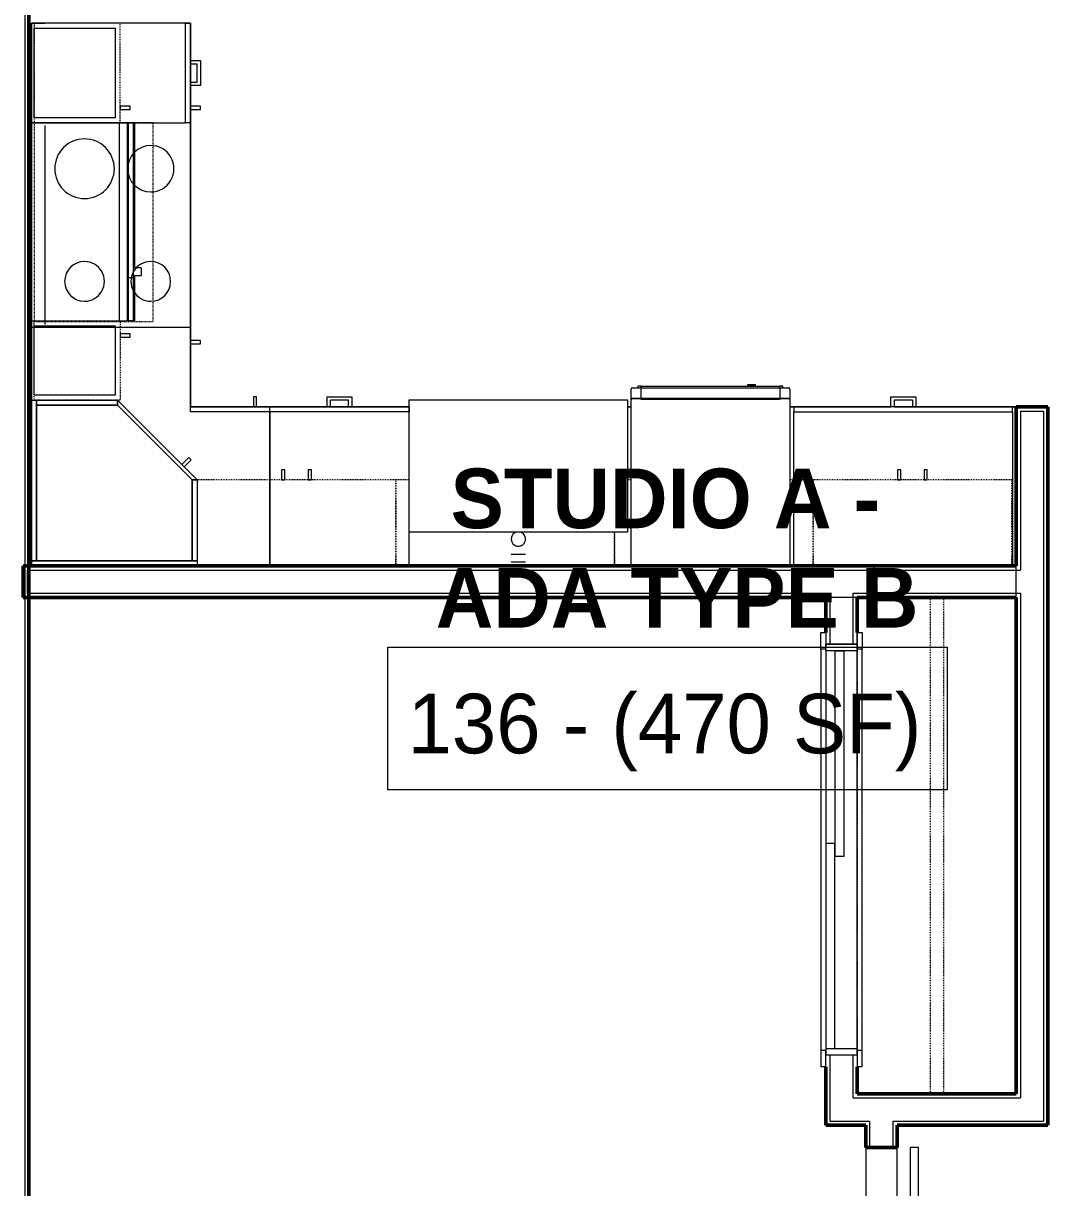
# Model space of a CAD drawing. Header units: inches. Extents: x -4235 to -464, y 9706 to 12338.
# Drawn here: x -3402.9 to -3248.2, y 10556.6 to 10732.3 of the extents above; entities that cross this region are included whole.
import ezdxf

# ---------------------------------------------------------------- set-up
doc = ezdxf.new("R2010")
doc.units = ezdxf.units.IN
doc.header["$MEASUREMENT"] = 0
doc.linetypes.add('Dash', pattern=[0.25, 0.125, -0.125])
doc.linetypes.add('Overhead', pattern=[0.15624999999999997, 0.09374999999999997, -0.06249999999999999])
for name, color, linetype, lineweight in [('0-1', 7, 'Continuous', 5), ('0-2', 10, 'Continuous', 9), ('A-AREA-IDEN', 2, 'Continuous', 9), ('A-DOOR-1', 10, 'Continuous', 9), ('A-DOOR-4', 7, 'Continuous', 50), ('A-DOOR-FRAM-1', 10, 'Continuous', 9), ('A-WALL-1', 7, 'Continuous', 50), ('A-WALL-2', 250, 'Continuous', 13), ('A-WALL-3', 10, 'Continuous', 9), ('A-WALL-4', 254, 'Continuous', 9), ('A-WALL-5', 113, 'Continuous', 9), ('I-WALL-1', 7, 'Continuous', 50), ('P-SANR-FIXT-1', 10, 'Continuous', 9), ('P-SANR-FIXT-2', 254, 'Continuous', 9), ('Q-CASE', 31, 'Continuous', 9), ('Q-CASE-1', 254, 'Continuous', 9), ('Q-CASE-2', 10, 'Continuous', 9), ('Q-CASE-3', 254, 'Dash', 9), ('Q-CASE-4', 10, 'Dash', 9), ('Q-CASE-HDLN-1', 10, 'Dash', 9), ('Q-CASE-HDLN-2', 254, 'Dash', 9), ('Q-SPCQ-1', 10, 'Continuous', 9), ('Q-SPCQ-2', 91, 'Overhead', 9)]:
    doc.layers.add(name, color=color, linetype=linetype, lineweight=lineweight)
doc.styles.add('Century Gothic', font='ufonts.com_century-gothic.ttf', dxfattribs={"height": 8.999999999999991})
doc.styles.add('Century Gothic_B', font='GOTHICB.TTF', dxfattribs={"height": 8.999999999999991})

# ---------------------------------------------------------------- blocks, each defined once
blk = doc.blocks.new('SLIDING - FLUSH - 5-0 x 6-8-3203585-BACKGROUND - RCP - 1ST FLOOR')
at = {"layer": 'A-DOOR-1'}
for p, q in [((-32.75000000000011, 2.250000000000026), (-32.75000000000011, 3.000000000000026)), ((-30.25000000000011, 3.000000000000027), (-32.75000000000011, 3.000000000000027)), ((-32.75000000000011, 2.250000000000026), (-30.25000000000011, 2.250000000000026)), ((30.24999999999988, 2.999999999999741), (-30.25000000000011, 2.999999999999741)), ((-30.25000000000012, 3.000000000000025), (-30.25000000000012, 2.250000000000026)), ((0.9999999999999057, 2.250000000000026), (-30.00000000000012, 2.250000000000026)), ((-30.00000000000012, 2.250000000000026), (-30.00000000000012, 0.8750000000000002)), ((0.9999999999999057, 2.250000000000026), (0.9999999999999057, 0.8750000000000002)), ((30.24999999999989, 2.250000000000026), (30.24999999999989, 3.000000000000026)), ((30.24999999999988, 3.000000000000026), (32.74999999999988, 3.000000000000026)), ((32.74999999999988, 2.250000000000026), (30.24999999999988, 2.250000000000026)), ((32.74999999999988, 3.000000000000026), (32.74999999999988, 2.250000000000026)), ((-30.00000000000012, 0.8750000000000002), (0.9999999999999057, 0.8750000000000002)), ((29.99999999999989, 0.8750000000000002), (-1.000000000000092, 0.8750000000000002)), ((-1.000000000000095, 0.8750000000000002), (-1.000000000000095, -0.4999999999999985)), ((29.99999999999989, 0.8750000000000002), (29.99999999999989, -0.4999999999999985)), ((-1.000000000000095, -0.4999999999999985), (29.99999999999989, -0.4999999999999985)), ((-32.75000000000009, -3.250000000038348), (-32.75000000000009, -2.500000000038348)), ((-30.25000000000008, -2.500000000038153), (-32.75000000000009, -2.500000000038137)), ((-32.7500000000001, -3.250000000038137), (-30.25000000000009, -3.250000000038153)), ((-30.25000000000009, -2.500000000038349), (-30.25000000000009, -3.250000000038348)), ((-30.25000000000009, -3.250000000038634), (30.2499999999999, -3.250000000038829)), ((30.2499999999999, -2.500000000038544), (32.7499999999999, -2.50000000003856)), ((30.2499999999999, -3.250000000038544), (30.24999999999991, -2.500000000038544)), ((32.7499999999999, -3.25000000003856), (30.2499999999999, -3.250000000038544)), ((32.7499999999999, -2.50000000003856), (32.7499999999999, -3.25000000003856))]:
    blk.add_line(p, q, dxfattribs=at)
at = {"layer": 'A-DOOR-FRAM-1'}
for p, q in [((-30.00000000000009, 2.249999999999958), (-31.00000000000009, 2.249999999999958)), ((-31.0000000000001, -2.500000000038503), (-31.0000000000001, 2.249999999999958)), ((-30.00000000000008, 2.249999999999958), (-30.00000000000008, -2.500000000038503)), ((29.99999999999988, 2.249999999999674), (0.9999999999998365, 2.249999999999674)), ((29.99999999999988, -2.500000000038503), (29.99999999999988, 2.249999999999958)), ((29.99999999999988, 2.249999999999958), (30.9999999999999, 2.249999999999958)), ((30.9999999999999, 2.249999999999958), (30.9999999999999, -2.500000000038503)), ((-31.0000000000001, -2.500000000038503), (-30.00000000000008, -2.500000000038503)), ((-30.00000000000008, -2.500000000038788), (29.99999999999988, -2.500000000038788)), ((30.9999999999999, -2.500000000038503), (29.99999999999988, -2.500000000038503))]:
    blk.add_line(p, q, dxfattribs=at)
blk = doc.blocks.new('BARN - FLUSH - 3-0 x 7-0 BARN DOOR-3238942-BACKGROUND - RCP - 1ST FLOOR')
at = {"layer": 'A-DOOR-1'}
for p, q in [((-57.00000000000613, -4.322925211100865), (-60.00000000000681, -4.322925211100865)), ((-60.00000000000033, -4.322925211098092), (-60.00000000000033, -4.947925211098085)), ((-60.00000000000033, -4.947925211098092), (-60.00000000000033, -5.572925211098091)), ((-57.00000000000023, -5.822925211099584), (-57.00000000000023, -4.072925211099586)), ((-57.00000000000023, -4.072925211099586), (-21.00000000000023, -4.072925211099586)), ((-21.00000000000023, -4.072925211099586), (-21.00000000000023, -5.822925211099584)), ((17.99999999999386, -4.322925211100865), (-21.00000000000614, -4.322925211101036)), ((17.99999999999986, -4.947925211098089), (17.99999999999986, -4.322925211098092)), ((17.99999999999986, -5.572925211098091), (17.99999999999986, -4.947925211098096)), ((-60.00000000000681, -5.572925211100752), (-57.00000000000613, -5.572925211100752)), ((-21.00000000000023, -5.822925211099584), (-57.00000000000023, -5.822925211099584)), ((-21.00000000000614, -5.572925211100922), (17.99999999999386, -5.572925211100922))]:
    blk.add_line(p, q, dxfattribs=at)
at = {"layer": 'A-DOOR-4'}
for p, q in [((-56.00000000000018, -6.000000000000319), (-56.00000000000018, -5.82292521109986)), ((-54.50000000000018, -6.000000000000319), (-56.00000000000018, -6.000000000000319)), ((-54.50000000000018, -5.82292521109986), (-54.50000000000018, -6.000000000000319)), ((-23.50000000000048, -6.000000000000319), (-23.50000000000048, -5.82292521109986)), ((-22.00000000000048, -6.000000000000319), (-23.50000000000048, -6.000000000000319)), ((-22.00000000000048, -5.82292521109986), (-22.00000000000048, -6.000000000000319))]:
    blk.add_line(p, q, dxfattribs=at)
blk = doc.blocks.new('OD_CW_Closet - OD_CW_Closet-V44-BACKGROUND - RCP - 1ST FLOOR')
at = {"layer": 'Q-CASE-HDLN-1'}
for p, q in [((0.7377049180327883, 13.00000000000014), (75.64229468586618, 13.00000000000014)), ((0.7377049180327883, 11.00000000000014), (75.64229468586618, 11.00000000000014)), ((6.050204918957671, 4.169997680492087e-13), (7.80020491895763, 4.169997680492087e-13)), ((8.800204918957652, 4.169997680492087e-13), (68.80020491895775, 4.169997680492087e-13)), ((69.05020491895752, 4.169997680492087e-13), (71.55020491895772, 4.169997680492087e-13))]:
    blk.add_line(p, q, dxfattribs=at)
at = {"layer": 'Q-CASE-HDLN-2'}
for p, q in [((75.64229468586618, 23.99999999999991), (0.7377049180327829, 23.99999999999991)), ((0.7377049180327883, 23.99999999999991), (0.7377049180327883, 4.156675004196586e-13)), ((75.64229468586618, 4.169997680492087e-13), (75.64229468586618, 23.99999999999991)), ((0.7377049180327883, 4.169997680492087e-13), (6.050204918957671, 4.169997680492087e-13)), ((68.80020491895775, 4.169997680492087e-13), (69.05020491895752, 4.169997680492087e-13)), ((71.55020491895772, 4.169997680492087e-13), (75.64229468586618, 4.169997680492087e-13))]:
    blk.add_line(p, q, dxfattribs=at)
blk = doc.blocks.new('Range - 24_ x 30_-2806124-BACKGROUND - RCP - 1ST FLOOR')
at = {"layer": 'Q-SPCQ-1'}
blk.add_line((-2.664535259100375e-15, -21.99999999999997), (29.9999999999962, -21.99999999999997), dxfattribs=at)
for centre, radius, start, end in [((6.499999999999833, -5.999999999999954), 3.499999999999864, 359.9999999999994, 179.9999999999999), ((23.49999999999989, -5.999999999999978), 2.999999999999913, 7.506109048253901e-13, 180.0000000000002), ((6.499999999999833, -5.999999999999932), 3.499999999999865, 180.0000000000002, 5.088887490341627e-14), ((23.49999999999989, -5.999999999999961), 2.999999999999912, 180, 5.088887490341627e-14), ((6.499999999999339, -16.00000000000006), 4.499999999999287, 8.014997797288062e-13, 180.0000000000002), ((23.49999999999869, -16.00000000000005), 2.999999999999958, 359.9999999999993, 179.9999999999999), ((6.499999999999339, -16.00000000000003), 4.499999999999287, 180.0000000000002, 5.088887490341627e-14), ((23.49999999999869, -16.00000000000002), 2.999999999999955, 180.0000000000003, 1.017777498068325e-13)]:
    blk.add_arc(centre, radius, start, end, dxfattribs=at)
blk = doc.blocks.new('300 Series Wall Hung Cabinet_302 - 33_ X 21_-2750688-BACKGROUND - RCP - 1ST FLOOR')
at = {"layer": 'Q-CASE-3'}
for p, q in [((-16.49999999999978, -2.750000000217424), (-16.49999999999978, -7.472359205002913)), ((16.5000000000002, -15.37500000003939), (16.5000000000002, -2.75000000022639)), ((14.49999998689722, -15.37500000003939), (16.5000000000002, -15.37500000003939))]:
    blk.add_line(p, q, dxfattribs=at)
at = {"layer": 'Q-CASE-4'}
for p, q in [((16.5000000000002, -2.375000000000223), (-16.49999999999978, -2.375000000000223)), ((-16.49999999999978, -2.375000000000223), (-16.49999999999978, -2.750000000217424)), ((16.5000000000002, -2.75000000022639), (16.5000000000002, -2.375000000000224))]:
    blk.add_line(p, q, dxfattribs=at)
blk = doc.blocks.new('Base Cabinet 4 Drawer 254 - Base Cabinet 4 Drawer 254 21_-2569778-BACKGROUND - RCP - 1ST FLOOR')
at = {"layer": 'Q-CASE-2'}
for p, q in [((-1.137295081967465, 23.99999999999996), (-1.137295081967467, 25.49999999999996)), ((-1.137295081967469, 25.49999999999996), (2.612704918032532, 25.49999999999995)), ((2.113332081187912, 25.00062716315533), (-0.637922245122847, 25.00062716315534)), ((-0.6379222451228456, 23.99999999999996), (-0.637922245122847, 25.00062716315534)), ((2.113332081187914, 23.99999999999996), (2.113332081187912, 25.00062716315533)), ((2.61270491803253, 25.49999999999995), (2.612704918032533, 23.99999999999996)), ((-9.762295081967455, 23.99999999999998), (11.23770491803255, 23.99999999999998)), ((-9.762295081967455, 23.25000000000002), (-9.762295081967455, 23.99999999999998)), ((11.23770491803255, 23.25000000000002), (-9.762295081967457, 23.25000000000002)), ((-9.762295081967455, 23.25000000000002), (-9.762295081967455, -5.861977570020762e-14)), ((-1.137295081967466, 23.99999999999996), (-0.6379222451228456, 23.99999999999996)), ((2.612704918032535, 23.99999999999996), (2.113332081187914, 23.99999999999996)), ((11.23770491803255, 23.99999999999998), (11.23770491803255, 23.25000000000002)), ((11.23770491803255, -5.861977570020762e-14), (11.23770491803255, 23.25000000000002)), ((-9.762295081967455, -5.861977570020762e-14), (11.23770491803255, -5.861977570020762e-14))]:
    blk.add_line(p, q, dxfattribs=at)
blk = doc.blocks.new('308 - 308 x 27_-2727438-BACKGROUND - RCP - 1ST FLOOR')
at = {"layer": 'Q-CASE'}
for p, q in [((-1.718625242119755e-13, -27.37500000003938), (-11.99999999999977, -15.37500000003906)), ((-11.99999999999977, -15.37500000003906), (-11.24999999999976, -15.37500000003905)), ((-11.24999999999976, -15.37500000003905), (-1.758593271006261e-13, -26.62500000003923)), ((-1.718625242119755e-13, -26.62500000003923), (-1.718625242119755e-13, -27.37500000003938))]:
    blk.add_line(p, q, dxfattribs=at)
at = {"layer": 'Q-CASE-1'}
for p, q in [((-11.99999999999974, -3.125000000000202), (-11.99999999999974, -2.750000000234408)), ((-11.99999999999978, -15.37500000003907), (-11.99999999999978, -3.125000000000206)), ((-11.99999999999978, -3.125000000000204), (-11.24999999999978, -3.125000000000206)), ((12.62500000000617, -3.125000000000202), (-11.99999999999974, -3.125000000000202)), ((-11.24999999999993, -15.37500000003895), (-11.24999999999993, -3.1250000000002)), ((-11.24999999999993, -3.1250000000002), (12.24999999999954, -3.125000000000202)), ((-11.24999999999978, -3.125000000000206), (-11.24999999999978, -15.37500000003907)), ((12.24999999999954, -3.1250000000002), (12.24999999999954, -26.62500000003926)), ((12.25000000000027, -27.3750000000397), (12.25000000000027, -3.1250000000002)), ((12.25000000000027, -3.1250000000002), (12.62500000000616, -3.1250000000002)), ((-11.24999999999978, -15.37500000003907), (-11.99999999999978, -15.37500000003907)), ((-7.314149286230543e-13, -26.62500000003925), (-11.24999999999993, -15.37500000003895)), ((-10.04728645041973, -17.32771354961926), (-11.10742029237392, -18.38784739157346)), ((-11.10742029237393, -18.38784739157346), (-10.7620368030977, -18.73323088084968)), ((-10.7620368030977, -18.73323088084968), (-9.701902961143501, -17.67309703889548)), ((12.24999999999954, -26.62500000003926), (-7.327471962526045e-13, -26.62500000003925)), ((-3.517186542012508e-13, -27.37500000003938), (-3.503974241396172e-13, -26.62500000003972)), ((-3.503974241396172e-13, -26.62500000003972), (12.24999999999979, -26.62500000003972)), ((12.24999999999979, -27.37500000003938), (-3.517186542012508e-13, -27.37500000003938)), ((12.24999999999979, -26.62500000003972), (12.24999999999979, -27.37500000003938)), ((12.62499999999976, -27.3750000000397), (12.25000000000027, -27.3750000000397))]:
    blk.add_line(p, q, dxfattribs=at)
at = {"layer": 'Q-CASE-2'}
for p, q in [((-11.99999999999974, -2.750000000234408), (-11.99999999999974, -2.375000000000202)), ((-11.99999999999974, -2.375000000000202), (13.00000000000021, -2.375000000000202)), ((12.62500000000616, -3.1250000000002), (13.00000000000021, -3.1250000000002)), ((13.00000000000021, -3.125000000000202), (12.62500000000617, -3.125000000000202)), ((13.00000000000021, -2.375000000000202), (13.00000000000021, -3.125000000000202)), ((13.00000000000021, -3.1250000000002), (13.00000000000021, -27.3750000000397)), ((12.99999999863884, -27.3750000000397), (12.62499999999976, -27.3750000000397))]:
    blk.add_line(p, q, dxfattribs=at)
blk = doc.blocks.new('300 Series Wall Hung Cabinet_301 - 12_ x 27_-2528054-BACKGROUND - RCP - 1ST FLOOR')
at = {"layer": 'Q-CASE-1'}
for p, q in [((-3.51155398524565, 14.68675565726129), (-3.999999999999833, 14.68675565726129)), ((-3.999999999999833, 14.68675565726129), (-3.999999999999833, 13.18750000003896)), ((-3.511553985245655, 13.18750000003896), (-3.511553985245655, 14.68675565726129)), ((-5.250000000000162, 0.1874999999997975), (-5.250000000000161, 12.43750000003872)), ((-5.250000000000161, 12.43750000003872), (5.249999999999917, 12.43750000003872)), ((-3.999999999999833, 13.18750000003896), (-3.51155398524565, 13.18750000003896)), ((5.249999999999917, 12.43750000003872), (5.249999999999917, 0.1874999999997975))]:
    blk.add_line(p, q, dxfattribs=at)
at = {"layer": 'Q-CASE-2'}
blk.add_line((5.249999999999917, 0.1874999999997975), (-5.250000000000161, 0.1874999999997975), dxfattribs=at)
at = {"layer": 'Q-CASE-3'}
for p, q in [((-5.999999999999787, 0.1874999999997974), (-5.999999999999787, 13.18750000003896)), ((-5.999999999999787, 13.18750000003896), (6.000000000000202, 13.18750000003896)), ((6.000000000000202, 13.18750000003896), (6.000000000000202, 0.1874999999997975))]:
    blk.add_line(p, q, dxfattribs=at)
at = {"layer": 'Q-CASE-4'}
blk.add_line((6.000000000000202, 0.1874999999997974), (-5.999999999999786, 0.1874999999997974), dxfattribs=at)
blk = doc.blocks.new('Base Cabinet 3 Drawer 230 - Base Cabinet 3 Drawer 230 33_-2568065-BACKGROUND - RCP - 1ST FLOOR')
at = {"layer": 'Q-CASE-2'}
for p, q in [((-15.76229508196745, -23.24999999999998), (-15.76229508196745, 7.993605777301189e-14)), ((-15.76229508196745, 7.993605777301189e-14), (17.23770491803254, 7.993605777301189e-14)), ((17.23770491803254, 7.993605777301189e-14), (17.23770491803254, -23.24999999999998)), ((-15.76229508196745, -23.24999999999998), (-15.76229508196745, -23.99999999999998)), ((17.23770491803254, -23.24999999999998), (-15.76229508196745, -23.24999999999998)), ((-15.76229508196745, -23.99999999999998), (17.23770491803254, -23.99999999999998)), ((-0.6379222451228459, -24.00000000000003), (-1.137295081967467, -24.00000000000003)), ((-1.137295081967467, -25.50000000000003), (-1.137295081967465, -24.00000000000003)), ((-0.6379222451228473, -25.00062716315541), (-0.6379222451228459, -24.00000000000003)), ((2.113332081187912, -25.0006271631554), (2.113332081187913, -24.00000000000003)), ((2.113332081187914, -24.00000000000003), (2.612704918032535, -24.00000000000003)), ((2.612704918032533, -24.00000000000003), (2.612704918032529, -25.50000000000002)), ((17.23770491803254, -23.99999999999998), (17.23770491803254, -23.24999999999998)), ((2.612704918032532, -25.50000000000002), (-1.137295081967469, -25.50000000000003)), ((-0.6379222451228473, -25.00062716315541), (2.113332081187912, -25.0006271631554))]:
    blk.add_line(p, q, dxfattribs=at)
blk = doc.blocks.new('30quot_MicrowaveVent_11166 - 70cm miele oven-V101-BACKGROUND - RCP - 1ST FLOOR')
at = {"layer": 'Q-CASE-1'}
for p, q in [((8.878638004019534, 16.59914315956531), (7.686523815661302, 16.59914315956531)), ((7.686523815670802, 16.54997944130944), (7.686523815670804, 15.39370078740137)), ((7.686523815670802, 16.54997944130945), (7.686523815670802, 16.54997944130944)), ((8.878638004028913, 16.15952247368085), (8.878638004028913, 16.54997944130945)), ((8.878638004028913, 15.39370078740134), (8.878638004028913, 16.15952247368085)), ((7.686523815661302, 15.59934049563309), (-14.20323996386673, 15.59934049563292)), ((-14.20323996385724, 15.5993404956366), (-14.20323996385724, 15.39370078740129)), ((9.182586807796756, 15.39370078740141), (-14.20323996385699, 15.39370078740134)), ((-14.20323996385699, 15.39370078740134), (-14.20323996385699, 14.60629921259819)), ((-14.20323996385699, 14.60629921259819), (9.18258680779676, 14.60629921259826)), ((-14.20323996385699, 14.48818897637774), (-14.20323996385699, 13.22834645669584)), ((15.67864979992253, 14.48818897637778), (-14.20323996385699, 14.48818897637774)), ((15.67864979991316, 15.59934049563292), (8.878638004019534, 15.59934049563292)), ((9.182586807796756, 15.39370078740141), (9.18258680779676, 14.60629921259826)), ((15.67864979992279, 15.39370078740143), (9.182586807796758, 15.39370078740141)), ((9.182586807796758, 15.39370078740141), (9.18258680779676, 14.60629921259827)), ((9.18258680779676, 14.60629921259827), (15.67864979992279, 14.60629921259829)), ((15.6786497999223, 15.58551457913255), (15.6786497999223, 15.59934049563664)), ((15.6786497999223, 15.39370078740133), (15.6786497999223, 15.58551457913255)), ((15.67864979992279, 15.39370078740143), (15.67864979992279, 14.60629921259829)), ((15.67864979992253, 13.22834645669588), (15.67864979992253, 14.48818897637778)), ((-14.20323996385699, 13.22834645669584), (-14.20323996385697, 0.374999993729506)), ((-14.20323996385699, 13.22834645669584), (15.67864979992253, 13.22834645669588)), ((15.67864979992255, 0.3749999937305095), (15.67864979992253, 13.22834645669588))]:
    blk.add_line(p, q, dxfattribs=at)
at = {"layer": 'Q-CASE-2'}
for p, q in [((-14.20323996385697, 0.374999993729506), (-14.20323996385697, -1.896925311491943e-13)), ((15.67864979992255, -1.470599670035883e-13), (15.67864979992255, 0.3749999937305095)), ((-14.20323996385697, -1.896925311491943e-13), (15.67864979992255, -1.470599670035883e-13))]:
    blk.add_line(p, q, dxfattribs=at)
blk = doc.blocks.new('Base Cabinet Corner 197 - Base Cabinet Corner 197-2569781-BACKGROUND - RCP - 1ST FLOOR')
at = {"layer": 'Q-CASE-2'}
for p, q in [((0.7377049180324715, 35.99999999999996), (-23.26229508196744, 35.99999999999996)), ((-23.26229508196744, 35.99999999999996), (-23.26229508196744, -9.059419880941276e-14)), ((0.7377049180324715, 23.25000000000006), (0.7377049180324715, 35.99999999999996)), ((0.7377049180324715, 23.99999999999989), (0.7377049180324715, 35.99999999999996)), ((0.7336453985879625, 33.99999999999993), (0.7336453985879627, 33.51155398524574)), ((2.232901055810287, 33.99999999999993), (0.7336453985879626, 33.99999999999993)), ((0.7336453985879628, 33.51155398524575), (2.232901055810285, 33.51155398524575)), ((2.232901055810285, 33.51155398524574), (2.232901055810286, 33.99999999999993)), ((10.72615093278658, 25.49925565722229), (10.2377049180324, 25.49925565722229)), ((10.2377049180324, 25.49925565722229), (10.2377049180324, 23.99999999999997)), ((10.72615093278657, 23.99999999999997), (10.72615093278657, 25.49925565722229)), ((12.73770491803259, 23.99999999999989), (0.7377049180324712, 23.99999999999989)), ((0.7377049180324715, 23.25000000000006), (0.7377049180324715, 23.99999999999989)), ((12.73770491803259, 23.25000000000006), (0.7377049180324712, 23.25000000000006)), ((10.2377049180324, 23.99999999999997), (10.72615093278658, 23.99999999999997)), ((12.73770491803259, -9.059419880941276e-14), (12.73770491803259, 23.99999999999989)), ((-23.26229508196744, -9.059419880941276e-14), (12.73770491803259, -9.059419880941276e-14))]:
    blk.add_line(p, q, dxfattribs=at)
blk = doc.blocks.new('300 Series Wall Hung Cabinet_301 - 15_ x 27_-2760267-BACKGROUND - RCP - 1ST FLOOR')
at = {"layer": 'Q-CASE-1'}
for p, q in [((-6.750000000000163, -12.43750000003912), (-6.750000000000163, -0.1875000000002025)), ((6.749999999999915, -0.1875000000002025), (6.749999999999915, -12.43750000003912)), ((6.749999999999915, -12.43750000003912), (-6.750000000000163, -12.43750000003912)), ((-5.01155398524565, -13.18750000003939), (-5.499999999999833, -13.18750000003939)), ((-5.499999999999833, -13.18750000003939), (-5.499999999999833, -14.68675565726171)), ((-5.011553985245655, -14.68675565726171), (-5.011553985245655, -13.18750000003939)), ((-5.499999999999833, -14.68675565726171), (-5.01155398524565, -14.68675565726171))]:
    blk.add_line(p, q, dxfattribs=at)
at = {"layer": 'Q-CASE-2'}
blk.add_line((-6.750000000000163, -0.1875000000002025), (6.749999999999915, -0.1875000000002025), dxfattribs=at)
at = {"layer": 'Q-CASE-3'}
for p, q in [((-7.499999999999789, -0.1875000000002024), (-7.499999999999789, -13.18750000003937)), ((7.5000000000002, -1.812500006816944), (7.5000000000002, -0.1875000000002025)), ((-7.499999999999789, -13.18750000003937), (7.500000000000199, -13.18750000003937))]:
    blk.add_line(p, q, dxfattribs=at)
at = {"layer": 'Q-CASE-4'}
for p, q in [((7.5000000000002, -0.1875000000002024), (-7.499999999999787, -0.1875000000002024)), ((7.5000000000002, -13.18750000003937), (7.5000000000002, -1.812500006816944))]:
    blk.add_line(p, q, dxfattribs=at)
blk = doc.blocks.new('kitchen_faucet_14143 - kitchen_faucet_14143-V102-BACKGROUND - RCP - 1ST FLOOR')
at = {"layer": 'P-SANR-FIXT-2'}
for p, q in [((-1.038824753612744, 0.6374807607301048), (-0.9972624228934136, 0.6243634939033227)), ((-0.9972624228934136, 0.6243634939033227), (-0.9564156308006203, 0.6114720544282392)), ((-0.9564156308006203, 0.6114720544282392), (-0.9162922884331691, 0.5988089390854072)), ((2.26377952755905, 1.045785835549181), (2.26377952755905, 1.082677165354323)), ((2.26377952755905, 0.541338582677161), (2.26377952755905, 1.045785835549181)), ((2.26377952755905, -0.2802174700913135), (2.26377952755905, 0.541338582677161)), ((2.341937537993019, 1.082677165354323), (2.341937537993019, 1.045785835549183)), ((2.341937537993019, 1.045785835549183), (2.341937537993019, 0.9376259292941731)), ((2.341937537993019, 0.9376259292941731), (2.341937537993019, 0.2802174700913158)), ((2.341937537993019, 0.2802174700913158), (2.341937537993019, -1.082677165354337)), ((3.444881889763774, 0.765568365457871), (3.444881889763774, 1.082677165354323)), ((3.444881889763774, -0.2802174700913135), (3.444881889763774, 0.765568365457871)), ((2.26377952755905, -0.9376259292941784), (2.26377952755905, -0.2802174700913135)), ((2.26377952755905, -1.082677165354337), (2.26377952755905, -0.9376259292941784)), ((3.444881889763774, -0.5413385826771667), (3.444881889763774, -0.2802174700913135)), ((3.444881889763774, -0.765568365457878), (3.444881889763774, -0.5413385826771667)), ((3.444881889763774, -1.082677165354337), (3.444881889763774, -0.765568365457878))]:
    blk.add_line(p, q, dxfattribs=at)
for radius, start, end in [(1.08267716535433, 135.0000000000003, 164.2961204793614), (1.082677165354329, 60.0000000000005, 135.0000000000004), (1.082677165354331, 30.00000000000062, 60.00000000000059), (1.082677165354331, 6.755887923414823e-13, 30.00000000000063), (1.08267716535433, 329.9999999999997, 3.81666561775622e-14), (1.082677165354331, 195.7038795207121, 239.9999999999998), (1.082677165354331, 239.9999999999998, 254.9999999999997), (1.08267716535433, 254.9999999999997, 329.9999999999998)]:
    blk.add_arc((0, 0), radius, start, end, dxfattribs=at)
blk = doc.blocks.new('Stainless Steel Farmhous Kitchen Sink - Stainless Steel Farmhous Kitchen Sink-V53-BACKGROUND - RCP - 1ST FLOOR')
at = {"layer": 'P-SANR-FIXT-1'}
for p, q in [((-32.99999999999999, 22.20255807728396), (-1.659053254850245e-42, 22.20255807728407)), ((-32.99999999999999, 2.246744941135732), (-32.99999999999999, 22.20255807728396)), ((-1.659053254850245e-42, 22.20255807728407), (-3.137417622946587e-44, 2.246744941127163)), ((-3.137417622946587e-44, 2.246744941127163), (-32.99999999999999, 2.246744941135732))]:
    blk.add_line(p, q, dxfattribs=at)
blk = doc.blocks.new('300 Series Wall Hung Cabinet_302 - 30_ X 27_-2569782-BACKGROUND - RCP - 1ST FLOOR')
at = {"layer": 'Q-CASE-1'}
for p, q in [((-1.761553985245542, -15.37500000003938), (-2.249999999999725, -15.37500000003938)), ((-2.249999999999725, -15.37500000003938), (-2.249999999999725, -16.8742556572617)), ((-1.761553985245548, -16.8742556572617), (-1.761553985245548, -15.37500000003938)), ((2.238446014754497, -15.37500000003937), (1.750000000000313, -15.37500000003937)), ((1.750000000000313, -15.37500000003937), (1.750000000000313, -16.87425565726169)), ((2.238446014754491, -16.87425565726169), (2.238446014754491, -15.37500000003937)), ((-2.249999999999725, -16.8742556572617), (-1.761553985245542, -16.8742556572617)), ((1.750000000000313, -16.87425565726169), (2.238446014754497, -16.87425565726169))]:
    blk.add_line(p, q, dxfattribs=at)
at = {"layer": 'Q-CASE-3'}
for p, q in [((-14.99999999999979, -2.750000000227649), (-14.99999999999979, -15.37500000003938)), ((15.0000000000002, -15.37500000003938), (15.0000000000002, -2.750000000235665)), ((-14.99999999999979, -15.37500000003938), (15.0000000000002, -15.37500000003938))]:
    blk.add_line(p, q, dxfattribs=at)
at = {"layer": 'Q-CASE-4'}
for p, q in [((15.0000000000002, -2.375000000000202), (-14.99999999999979, -2.375000000000202)), ((-14.99999999999979, -2.375000000000202), (-14.99999999999979, -2.750000000227649)), ((15.0000000000002, -2.750000000235665), (15.0000000000002, -2.375000000000203))]:
    blk.add_line(p, q, dxfattribs=at)
blk = doc.blocks.new('300 Series Wall Hung Cabinet_302 - 30_ X 27_-V61-BACKGROUND - RCP - 1ST FLOOR')
at = {"layer": 'Q-CASE-3'}
for p, q in [((-14.99999999999979, -2.750000000208757), (-14.99999999999979, -15.37500000003938)), ((15.0000000000002, -7.472359205002702), (15.0000000000002, -2.750000000217096)), ((-14.99999999999979, -15.37500000003938), (-11.51562500782763, -15.37500000003938)), ((12.48437499217254, -15.37500000003938), (12.99999998689787, -15.37500000003938))]:
    blk.add_line(p, q, dxfattribs=at)
at = {"layer": 'Q-CASE-4'}
for p, q in [((-11.51562500782395, -2.375000000000202), (-14.99999999999979, -2.375000000000202)), ((-14.99999999999979, -2.375000000000202), (-14.99999999999979, -2.750000000208757)), ((15.0000000000002, -2.375000000000202), (12.48437499217591, -2.375000000000202)), ((15.0000000000002, -2.750000000217096), (15.0000000000002, -2.375000000000203))]:
    blk.add_line(p, q, dxfattribs=at)
blk = doc.blocks.new('300 Series Wall Hung Cabinet_302 - 30_ X 27_-V62-BACKGROUND - RCP - 1ST FLOOR')
at = {"layer": 'Q-CASE-1'}
for p, q in [((-1.761553985245542, -15.37500000003938), (-2.249999999999725, -15.37500000003938)), ((-2.249999999999725, -15.37500000003938), (-2.249999999999725, -16.8742556572617)), ((-1.761553985245548, -16.8742556572617), (-1.761553985245548, -15.37500000003938)), ((2.238446014754497, -15.37500000003937), (1.750000000000313, -15.37500000003937)), ((1.750000000000313, -15.37500000003937), (1.750000000000313, -16.87425565726169)), ((2.238446014754491, -16.87425565726169), (2.238446014754491, -15.37500000003937)), ((-2.249999999999725, -16.8742556572617), (-1.761553985245542, -16.8742556572617)), ((1.750000000000313, -16.87425565726169), (2.238446014754497, -16.87425565726169))]:
    blk.add_line(p, q, dxfattribs=at)
at = {"layer": 'Q-CASE-3'}
for p, q in [((-14.99999999999979, -2.750000000198832), (-14.99999999999979, -15.37500000003938)), ((15.0000000000002, -15.37500000003938), (15.0000000000002, -2.750000000206848)), ((-14.99999999999979, -15.37500000003938), (15.0000000000002, -15.37500000003938))]:
    blk.add_line(p, q, dxfattribs=at)
at = {"layer": 'Q-CASE-4'}
for p, q in [((15.0000000000002, -2.375000000000202), (-14.99999999999979, -2.375000000000202)), ((-14.99999999999979, -2.37673830611957), (-14.99999999999979, -2.750000000198832)), ((15.0000000000002, -2.750000000206848), (15.0000000000002, -2.375000000000203))]:
    blk.add_line(p, q, dxfattribs=at)
blk = doc.blocks.new('Single Door 1 Drawer 211 - 211 Base Cabinet Single Door1 Drawer 15_-2709781-BACKGROUND - RCP - 1ST FLOOR')
at = {"layer": 'Q-CASE-2'}
for p, q in [((-5.637295081967504, 23.99999999999988), (-5.637295081967506, 25.49999999999988)), ((-5.637295081967507, 25.49999999999988), (-1.887295081967507, 25.49999999999987)), ((-2.386667918812126, 25.00062716315525), (-5.137922245122885, 25.00062716315526)), ((-5.137922245122884, 23.99999999999988), (-5.137922245122885, 25.00062716315526)), ((-2.386667918812124, 23.99999999999988), (-2.386667918812126, 25.00062716315525)), ((-1.887295081967509, 25.49999999999987), (-1.887295081967505, 23.99999999999988)), ((1.726150932786689, 25.49925565722228), (1.237704918032505, 25.49925565722228)), ((1.237704918032505, 25.49925565722228), (1.237704918032505, 23.99999999999996)), ((1.726150932786682, 23.99999999999996), (1.726150932786682, 25.49925565722228)), ((-11.26229508196745, 23.99999999999998), (3.737704918032543, 23.99999999999998)), ((-11.26229508196745, 23.25000000000002), (-11.26229508196745, 23.99999999999995)), ((3.737704918032544, 23.25000000000006), (-11.26229508196745, 23.25000000000006)), ((-11.26229508196745, 23.25000000000002), (-11.26229508196745, -7.993605777301075e-14)), ((-5.637295081967506, 23.99999999999988), (-5.137922245122884, 23.99999999999988)), ((-1.887295081967503, 23.99999999999989), (-2.386667918812124, 23.99999999999988)), ((1.237704918032505, 23.99999999999996), (1.726150932786689, 23.99999999999996)), ((3.737704918032544, 23.99999999999998), (3.737704918032544, 23.25000000000006)), ((3.737704918032544, -7.993605777301075e-14), (3.737704918032544, 23.25000000000006)), ((-11.26229508196745, -7.993605777301075e-14), (3.737704918032543, -7.993605777301075e-14))]:
    blk.add_line(p, q, dxfattribs=at)
blk = doc.blocks.new('Range_Hood_386 - 30_ Wide-V84-BACKGROUND - RCP - 1ST FLOOR')
at = {"layer": 'Q-SPCQ-2'}
for p, q in [((14.99999999999985, 5.999999999999706), (-15.00000000000011, 5.999999999999706)), ((-15.00000000000011, 5.999999999999706), (-15.00000000000011, -12.00000000000043)), ((14.99999999999985, -12.00000000000043), (14.99999999999985, 5.999999999999706)), ((-15.00000000000011, -12.00000000000043), (14.99999999999985, -12.00000000000043))]:
    blk.add_line(p, q, dxfattribs=at)
blk = doc.blocks.new('CTR - 1st Phase - Unit Layouts_rvt-1-BACKGROUND - RCP - 1ST FLOOR')
at = {"layer": 'A-WALL-1'}
for p, q in [((-3252.961236680473, 10650.4143961108), (-3252.961236680467, 10674.4143961102)), ((-3252.961236680467, 10674.4143961102), (-3252.336236680467, 10674.4143961102)), ((-3252.336236680467, 10674.4143961102), (-3248.836236680467, 10674.41439611019)), ((-3248.836236680467, 10674.41439611019), (-3248.211236680467, 10674.41439611019)), ((-3248.211236680467, 10674.41439611019), (-3248.211236680495, 10566.00980634267)), ((-3402.898736674568, 10649.78939611081), (-3402.898736674568, 10650.41439611081)), ((-3402.898736674568, 10650.41439611081), (-3252.961236680473, 10650.4143961108)), ((-3402.898736674568, 10646.28939611081), (-3402.898736674568, 10649.78939611081)), ((-3402.898736674568, 10645.66439611081), (-3402.898736674568, 10646.28939611081)), ((-3281.711236676412, 10645.6643961108), (-3402.898736674568, 10645.66439611081)), ((-3281.711236676412, 10640.35189610962), (-3281.711236676412, 10645.6643961108)), ((-3276.961236676413, 10645.6643961108), (-3276.961236676412, 10640.35189610962)), ((-3252.961236680474, 10645.6643961108), (-3276.961236676413, 10645.6643961108)), ((-3252.961236680494, 10570.75980634267), (-3252.961236680474, 10645.6643961108)), ((-3281.711236676407, 10566.00980634268), (-3281.711236676408, 10574.85189610962)), ((-3276.961236676408, 10574.85189610962), (-3276.961236676407, 10570.75980634268)), ((-3276.961236676408, 10570.75980634268), (-3252.961236680494, 10570.75980634267)), ((-3281.086236676407, 10566.00980634268), (-3281.711236676407, 10566.00980634268)), ((-3276.961236676407, 10566.00980634267), (-3281.086236676407, 10566.00980634268)), ((-3275.673736673865, 10566.00980634267), (-3276.961236676407, 10566.00980634267)), ((-3275.673736673865, 10562.66439613129), (-3275.673736673865, 10566.00980634267)), ((-3270.923736673865, 10566.00980634267), (-3270.923736673865, 10562.66439613129)), ((-3252.961236680495, 10566.00980634267), (-3270.923736673865, 10566.00980634267)), ((-3248.836236680495, 10566.00980634267), (-3252.961236680495, 10566.00980634267)), ((-3248.211236680495, 10566.00980634267), (-3248.836236680495, 10566.00980634267)), ((-3270.923736673865, 10562.66439613129), (-3275.673736673865, 10562.66439613129))]:
    blk.add_line(p, q, dxfattribs=at)
at = {"layer": 'A-WALL-2'}
for p, q in [((-3252.336236680468, 10673.7893961102), (-3248.836236680467, 10673.78939611019)), ((-3252.336236680467, 10673.7893961102), (-3252.336236680474, 10649.7893961108)), ((-3248.836236680467, 10673.78939611019), (-3248.836236680495, 10566.63480634267)), ((-3402.273736674568, 10646.28939611081), (-3402.273736674568, 10649.78939611081)), ((-3402.273736674568, 10649.78939611081), (-3252.961236680473, 10649.7893961108)), ((-3252.961236680473, 10649.7893961108), (-3252.336236680474, 10649.7893961108)), ((-3402.273736674568, 10646.28939611081), (-3281.086236676413, 10646.2893961108)), ((-3281.086236676413, 10645.6643961108), (-3281.086236676413, 10646.2893961108)), ((-3277.586236676412, 10645.6643961108), (-3277.586236676412, 10646.2893961108)), ((-3277.586236676412, 10646.2893961108), (-3252.961236680474, 10646.2893961108)), ((-3252.961236680474, 10646.2893961108), (-3252.336236680475, 10646.2893961108)), ((-3252.336236680474, 10646.2893961108), (-3252.336236680494, 10570.13480634267)), ((-3281.086236676412, 10638.60189610962), (-3281.086236676413, 10645.6643961108)), ((-3277.586236676412, 10638.60189610962), (-3277.586236676412, 10645.6643961108)), ((-3281.086236676407, 10566.63480634268), (-3281.086236676408, 10576.60189610962)), ((-3277.586236676407, 10570.13480634267), (-3277.586236676408, 10576.60189610961)), ((-3277.586236676408, 10570.13480634267), (-3276.961236676407, 10570.13480634267)), ((-3276.961236676408, 10570.13480634267), (-3252.961236680494, 10570.13480634267)), ((-3252.961236680494, 10570.13480634267), (-3252.336236680494, 10570.13480634267)), ((-3281.086236676407, 10566.63480634268), (-3277.586236676408, 10566.63480634268)), ((-3277.586236676408, 10566.63480634268), (-3276.961236676407, 10566.63480634268)), ((-3276.961236676407, 10566.63480634268), (-3275.048736673866, 10566.63480634268)), ((-3275.048736673865, 10566.00980634267), (-3275.048736673865, 10566.63480634268)), ((-3275.048736673866, 10562.66439613129), (-3275.048736673865, 10566.00980634267)), ((-3271.548736673865, 10566.00980634267), (-3271.548736673865, 10566.63480634267)), ((-3271.548736673865, 10566.63480634268), (-3252.961236680495, 10566.63480634267)), ((-3271.548736673865, 10562.66439613129), (-3271.548736673865, 10566.00980634267)), ((-3252.961236680495, 10566.63480634267), (-3252.336236680495, 10566.63480634267)), ((-3252.336236680495, 10566.63480634267), (-3248.836236680495, 10566.63480634267))]:
    blk.add_line(p, q, dxfattribs=at)
at = {"layer": 'A-WALL-3'}
for p, q in [((-3402.898736674568, 10650.41439611081), (-3402.898736674568, 10645.66439611081)), ((-3402.898736674568, 10650.41439611081), (-3402.048736679709, 10650.41439611081)), ((-3401.648736673961, 10650.41439611081), (-3376.648736673961, 10650.41439611081)), ((-3376.648736673961, 10650.41439611081), (-3311.133111671881, 10650.41439611081)), ((-3287.133111671881, 10650.4143961108), (-3274.448166031028, 10650.4143961108)), ((-3274.448166031028, 10650.4143961108), (-3252.961236680473, 10650.4143961108)), ((-3252.961236680474, 10645.6643961108), (-3252.961236680473, 10650.4143961108)), ((-3402.048736679709, 10645.66439611081), (-3402.898736674568, 10645.66439611081)), ((-3276.961236676413, 10645.6643961108), (-3281.711236676412, 10645.6643961108)), ((-3276.961236676412, 10638.60189610961), (-3281.711236676412, 10638.60189610961)), ((-3276.961236676408, 10576.60189610961), (-3281.711236676408, 10576.60189610961)), ((-3275.673736673865, 10562.66439613129), (-3275.673736673867, 10527.28939611097)), ((-3270.923736673868, 10526.66439613129), (-3270.923736673865, 10562.66439613129))]:
    blk.add_line(p, q, dxfattribs=at)
at = {"layer": 'A-WALL-4'}
for p, q in [((-3402.048736679709, 10650.41439611081), (-3401.648736678149, 10650.41439611081)), ((-3274.448166031028, 10650.4143961108), (-3274.448166031028, 10645.6643961108)), ((-3274.448166031028, 10645.6643961108), (-3274.448166031028, 10650.4143961108)), ((-3281.711236676412, 10645.6643961108), (-3402.048736679709, 10645.66439611081)), ((-3274.448166031028, 10645.6643961108), (-3276.961236676413, 10645.6643961108)), ((-3252.961236680474, 10645.6643961108), (-3274.448166031028, 10645.6643961108)), ((-3275.673736673865, 10562.66439613129), (-3270.923736673865, 10562.66439613129))]:
    blk.add_line(p, q, dxfattribs=at)
at = {"layer": 'A-WALL-5'}
for p, q in [((-3401.64873667814, 10732.29628587519), (-3401.648736678149, 10650.41439611133)), ((-3399.648736673709, 10732.29628587519), (-3401.64873667814, 10732.29628587519)), ((-3401.64873667814, 10732.29628587519), (-3399.648736673709, 10732.29628587519)), ((-3401.648736678149, 10650.41439611133), (-3401.64873667814, 10732.29628587519)), ((-3377.648736671827, 10732.29628587523), (-3399.648736673709, 10732.29628587519)), ((-3377.648736671817, 10726.67128587484), (-3377.648736671827, 10732.29628587523)), ((-3377.648736671827, 10732.29628587523), (-3377.648736671817, 10726.67128587484)), ((-3377.648736671817, 10726.171913038), (-3377.648736671817, 10726.67128587484)), ((-3377.648736671812, 10723.42065871169), (-3377.648736671817, 10726.171913038)), ((-3377.648736671817, 10726.171913038), (-3377.648736671812, 10723.42065871169)), ((-3377.648736671811, 10722.92128587484), (-3377.648736671812, 10723.42065871169)), ((-3377.648736671805, 10719.79628587484), (-3377.648736671811, 10722.92128587484)), ((-3377.648736671811, 10722.92128587484), (-3377.648736671805, 10719.79628587484)), ((-3377.648736671804, 10719.30783986009), (-3377.648736671805, 10719.79628587484)), ((-3377.648736671742, 10684.41439611022), (-3377.648736671804, 10719.30783986009)), ((-3377.648736671804, 10719.30783986009), (-3377.648736671742, 10684.41439611022)), ((-3377.648736671724, 10674.41439611059), (-3377.648736671742, 10683.92595009547)), ((-3377.648736671742, 10683.92595009547), (-3377.648736671724, 10674.41439611059)), ((-3368.148736667841, 10674.41439611059), (-3377.648736671724, 10674.41439611059)), ((-3377.648736671724, 10674.41439611059), (-3368.148736667841, 10674.41439611059)), ((-3367.660290653087, 10674.41439611059), (-3368.148736667841, 10674.41439611059)), ((-3357.02373666784, 10674.41439611059), (-3367.660290653087, 10674.41439611059)), ((-3367.660290653087, 10674.41439611059), (-3357.02373666784, 10674.41439611059)), ((-3356.524363830995, 10674.41439611059), (-3357.02373666784, 10674.41439611059)), ((-3353.773109504685, 10674.41439611059), (-3356.524363830995, 10674.41439611059)), ((-3356.524363830995, 10674.41439611059), (-3353.773109504685, 10674.41439611059)), ((-3353.27373666784, 10674.41439611059), (-3353.773109504685, 10674.41439611059)), ((-3344.648736667481, 10674.41439611059), (-3353.27373666784, 10674.41439611059)), ((-3353.27373666784, 10674.41439611059), (-3344.648736667481, 10674.41439611059)), ((-3311.133111671878, 10674.41439611059), (-3311.648736667481, 10674.41439611059)), ((-3311.648736667481, 10674.41439611059), (-3311.133111671878, 10674.41439611059)), ((-3271.898736673724, 10674.41439611058), (-3287.133111671878, 10674.41439611058)), ((-3287.133111671878, 10674.41439611058), (-3271.898736673724, 10674.41439611058)), ((-3271.399363836879, 10674.41439611058), (-3271.898736673724, 10674.41439611058)), ((-3268.648109510569, 10674.41439611058), (-3271.399363836879, 10674.41439611058)), ((-3271.399363836879, 10674.41439611058), (-3268.648109510569, 10674.41439611058)), ((-3268.148736673724, 10674.41439611058), (-3268.648109510569, 10674.41439611058)), ((-3253.648736673963, 10674.41439611058), (-3268.148736673724, 10674.41439611058)), ((-3268.148736673724, 10674.41439611058), (-3253.648736673963, 10674.41439611058)), ((-3252.961236684796, 10674.41439611058), (-3253.648736673963, 10674.41439611058)), ((-3253.648736673963, 10674.41439611058), (-3252.961236684796, 10674.41439611058)), ((-3252.961236684796, 10673.91439611019), (-3252.961236684796, 10674.41439611058)), ((-3252.961236684796, 10674.41439611058), (-3252.961236684796, 10673.91439611019)), ((-3252.961236684799, 10650.4143961113), (-3252.961236684796, 10673.91439611019)), ((-3252.961236684796, 10673.91439611019), (-3252.961236684799, 10650.4143961113)), ((-3401.648736678149, 10650.41439611133), (-3311.133111671881, 10650.41439611131)), ((-3311.133111671881, 10650.41439611131), (-3401.648736678149, 10650.41439611133)), ((-3287.133111671881, 10650.41439611131), (-3252.961236684799, 10650.4143961113)), ((-3252.961236684799, 10650.4143961113), (-3287.133111671881, 10650.41439611131))]:
    blk.add_line(p, q, dxfattribs=at)
at = {"layer": 'Q-SPCQ-1'}
for p, q in [((-3310.040179857932, 10677.28939611057), (-3310.040179857932, 10677.53939611057)), ((-3309.601575260544, 10677.53939611057), (-3310.040179857933, 10677.53939611057)), ((-3309.601575260544, 10675.53939611057), (-3309.601575260544, 10677.53939611057)), ((-3309.601575260544, 10677.53939611057), (-3288.664661677006, 10677.53939611057)), ((-3293.509465809345, 10677.53939611057), (-3293.509465809344, 10677.78939611057)), ((-3293.509465809345, 10677.78939611057), (-3292.373344939629, 10677.78939611057)), ((-3292.373344939629, 10677.53939611057), (-3293.509465809345, 10677.53939611057)), ((-3292.37334493963, 10677.78939611057), (-3292.37334493963, 10677.53939611057)), ((-3288.664661677006, 10677.53939611057), (-3288.664661677006, 10675.53939611057)), ((-3288.226057079618, 10677.53939611057), (-3288.664661677006, 10677.53939611057)), ((-3288.226057079618, 10677.28939611057), (-3288.226057079618, 10677.53939611057)), ((-3311.133111671878, 10675.66439611057), (-3311.133111671878, 10677.09254571687)), ((-3310.936261278178, 10677.28939611057), (-3287.329962065579, 10677.28939611057)), ((-3287.133111671878, 10677.09254571687), (-3287.133111671878, 10675.66439611057)), ((-3287.133111671878, 10675.66439611057), (-3311.133111671878, 10675.66439611057)), ((-3311.133111671878, 10675.46754571687), (-3311.133111671878, 10675.66439611057)), ((-3311.133111671881, 10650.41439611057), (-3311.133111671878, 10675.46754571687)), ((-3310.936261278178, 10675.66439611057), (-3287.329975659373, 10675.66439611057)), ((-3288.664661677006, 10675.53939611057), (-3309.601575260544, 10675.53939611057)), ((-3287.133125265672, 10675.46754571687), (-3287.133125265675, 10650.41439611057)), ((-3287.133111671878, 10675.66439611057), (-3287.133111671878, 10675.46754571687)), ((-3287.133125265675, 10650.41439611057), (-3311.133111671881, 10650.41439611057))]:
    blk.add_line(p, q, dxfattribs=at)
for centre, radius, start, end in [((-3310.936261278178, 10677.09254571687), 0.1968503937005153, 90, 180), ((-3287.329962065579, 10677.09254571687), 0.19685039370097, 0, 90), ((-3287.329962065579, 10677.09254571687), 0.19685039370097, 59.99999999981454, 90), ((-3287.329962065579, 10677.09254571687), 0.1968503937013443, 0, 30.00000000029803), ((-3310.936261278178, 10675.46754571687), 0.1968503937005153, 90, 180), ((-3287.329975659373, 10675.46754571687), 0.19685039370097, 0, 90)]:
    blk.add_arc(centre, radius, start, end, dxfattribs=at)
at = {"layer": '0-2'}
for name, p, rotation in [('Single Door 1 Drawer 211 - 211 Base Cabinet Single Door1 Drawer 15_-2709781-BACKGROUND - RCP - 1ST FLOOR', (-3401.648736667692, 10721.03399079288), 269.9999999999845), ('300 Series Wall Hung Cabinet_301 - 15_ x 27_-2760267-BACKGROUND - RCP - 1ST FLOOR', (-3401.461236673942, 10724.79628587486), 89.9999999999813), ('30quot_MicrowaveVent_11166 - 70cm miele oven-V101-BACKGROUND - RCP - 1ST FLOOR', (-3401.648736667679, 10703.09304591099), 269.9999999999793), ('Range_Hood_386 - 30_ Wide-V84-BACKGROUND - RCP - 1ST FLOOR', (-3389.273736673904, 10702.29628587559), 269.999999999968), ('Range - 24_ x 30_-2806124-BACKGROUND - RCP - 1ST FLOOR', (-3377.648736671867, 10716.85189611057), 269.9999999999827), ('300 Series Wall Hung Cabinet_301 - 12_ x 27_-2528054-BACKGROUND - RCP - 1ST FLOOR', (-3401.461236673956, 10681.41439611108), 269.9999999999813), ('Base Cabinet 3 Drawer 230 - Base Cabinet 3 Drawer 230 33_-2568065-BACKGROUND - RCP - 1ST FLOOR', (-3269.286031755695, 10650.41439611024), 180), ('308 - 308 x 27_-2727438-BACKGROUND - RCP - 1ST FLOOR', (-3388.648736673961, 10648.03939611081), 180), ('300 Series Wall Hung Cabinet_302 - 30_ X 27_-2569782-BACKGROUND - RCP - 1ST FLOOR', (-3361.648736673961, 10648.03939611081), 180), ('300 Series Wall Hung Cabinet_302 - 30_ X 27_-V62-BACKGROUND - RCP - 1ST FLOOR', (-3268.648736673961, 10648.0393961108), 180), ('300 Series Wall Hung Cabinet_302 - 33_ X 21_-2750688-BACKGROUND - RCP - 1ST FLOOR', (-3330.148736673961, 10648.03939611081), 180), ('300 Series Wall Hung Cabinet_302 - 30_ X 27_-V61-BACKGROUND - RCP - 1ST FLOOR', (-3298.648736673961, 10648.03939611081), 180), ('kitchen_faucet_14143 - kitchen_faucet_14143-V102-BACKGROUND - RCP - 1ST FLOOR', (-3328.148736666083, 10654.4710449175), 269.999999999964), ('OD_CW_Closet - OD_CW_Closet-V44-BACKGROUND - RCP - 1ST FLOOR', (-3276.961236679998, 10646.40210102855), 269.9999999999856), ('SLIDING - FLUSH - 5-0 x 6-8-3203585-BACKGROUND - RCP - 1ST FLOOR', (-3279.461236676409, 10607.60189610961), 90.0000000000039), ('BARN - FLUSH - 3-0 x 7-0 BARN DOOR-3238942-BACKGROUND - RCP - 1ST FLOOR', (-3273.298736673866, 10544.66439613129), 89.99999999999763)]:
    blk.add_blockref(name, p, dxfattribs=dict(at, rotation=rotation))
for name, p in [('Base Cabinet Corner 197 - Base Cabinet Corner 197-2569781-BACKGROUND - RCP - 1ST FLOOR', (-3378.386441585879, 10650.41439611022)), ('Base Cabinet 4 Drawer 254 - Base Cabinet 4 Drawer 254 21_-2569778-BACKGROUND - RCP - 1ST FLOOR', (-3355.886441585879, 10650.41439611023)), ('Stainless Steel Farmhous Kitchen Sink - Stainless Steel Farmhous Kitchen Sink-V53-BACKGROUND - RCP - 1ST FLOOR', (-3311.648736667492, 10653.26501037571))]:
    blk.add_blockref(name, p, dxfattribs=at)
blk = doc.blocks.new('CTR - 1st Phase - Common Walls_rvt-1-BACKGROUND - RCP - 1ST FLOOR')
at = {"layer": 'A-WALL-2'}
blk.add_line((-3402.673736679706, 10813.48939611053), (-3402.673736679712, 10457.53939611046), dxfattribs=at)
at = {"layer": 'I-WALL-1'}
blk.add_line((-3402.048736679706, 10813.48939611053), (-3402.048736679712, 10458.16439611046), dxfattribs=at)

msp = doc.modelspace()

# ---------------------------------------------------------------- linework, layer by layer
at = {"layer": 'A-AREA-IDEN', "flags": 128}
msp.add_lwpolyline([(-3347.876341903555, 10638.13390314741), (-3263.37555450198, 10638.13390314741), (-3263.37555450198, 10616.63784015528), (-3347.876341903555, 10616.63784015528)], close=True, dxfattribs=at)

# ---------------------------------------------------------------- block references
at = {"layer": '0-1'}
for name in ['CTR - 1st Phase - Unit Layouts_rvt-1-BACKGROUND - RCP - 1ST FLOOR', 'CTR - 1st Phase - Common Walls_rvt-1-BACKGROUND - RCP - 1ST FLOOR']:
    msp.add_blockref(name, (0, 0), dxfattribs=at)

# ---------------------------------------------------------------- texts
at = {"layer": 'A-AREA-IDEN', "char_height": 8.999999999999991, "attachment_point": 1}
for s, insert, width, style in [('STUDIO A -', (-3338.374373399618, 10665.10677686138), 79.08299999999991, 'Century Gothic_B'), ('ADA TYPE B', (-3340.624373399618, 10650.10677686138), 84.53699999999992, 'Century Gothic_B'), ('136 - (470 SF)', (-3344.876341903555, 10631.13390314741), 94.8389999999999, 'Century Gothic')]:
    msp.add_mtext(s, dxfattribs=dict(at, insert=insert, width=width, style=style))

doc.saveas('drawing.dxf')
